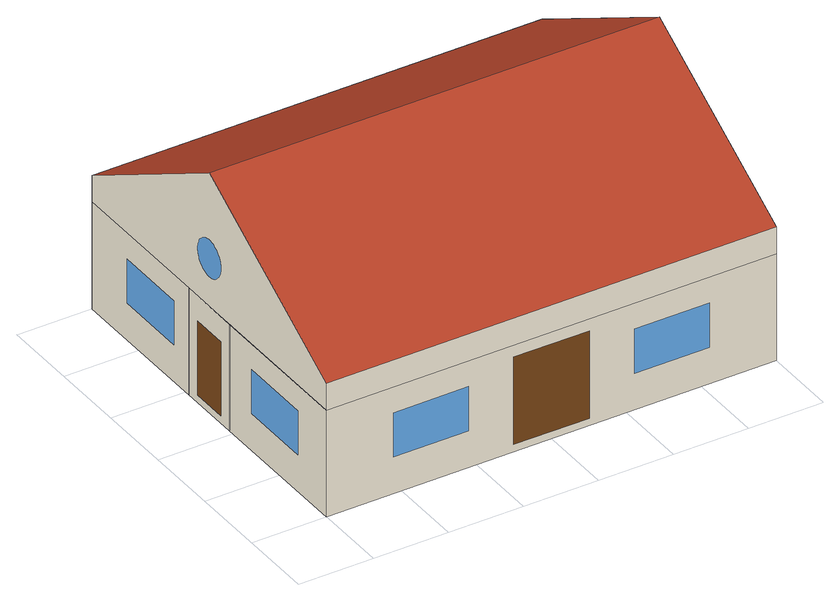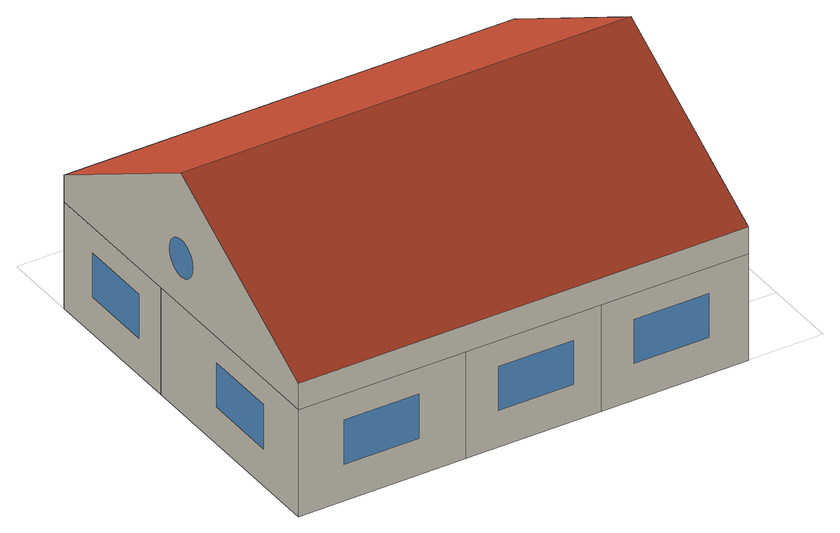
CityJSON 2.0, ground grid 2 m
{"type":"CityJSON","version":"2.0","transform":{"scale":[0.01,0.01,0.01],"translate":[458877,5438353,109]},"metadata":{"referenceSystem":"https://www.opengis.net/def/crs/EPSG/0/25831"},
"CityObjects":{
"building1":{"type":"Building","attributes":{"EnergyADEType":"Building","buildingType":"Medium size building","constructionWeight":"heavy"},"children":["building1-1","building1-2","building1-3","building1-4","building1-5","building1-6"]},
"building1-1":{"type":"BuildingPart","attributes":{"name":"Home Office","EnergyADEType":"ThermalZone","Name":"Home Office","yearOfConstruction":2022,"measuredHeight":2.9,"storeysAboveGround":1,"storeysBelowGround":0,"VolumeType.type":"grossVolume","VolumeType.value":46.9,"FloorArea.type":"netFloorArea","FloorArea.value":13},"parents":["building1"],"geometry":[{"type":"Solid","lod":"3","boundaries":[[[[0,1,2,3],[4,5,6,7]],[[7,6,5,4]],[[8,9,1,0],[10,11,12,13]],[[13,12,11,10]],[[9,14,2,1]],[[3,15,8,0]],[[9,8,15,14]],[[3,2,14,15],[16,17,18,19]],[[19,18,17,16]]]],"semantics":{"surfaces":[{"type":"WallSurface"},{"type":"Window"},{"type":"GroundSurface"},{"type":"CeilingSurface"},{"type":"InteriorWallSurface"},{"type":"Door"}],"values":[[0,1,0,1,2,3,4,4,5]]}}]},
"building1-2":{"type":"BuildingPart","attributes":{"EnergyADEType":"ThermalZone","yearOfConstruction":2022,"measuredHeight":2.9,"storeysAboveGround":1,"storeysBelowGround":0,"VolumeType.type":"grossVolume","VolumeType.value":43.2,"FloorArea.type":"netFloorArea","FloorArea.value":11.9},"parents":["building1"],"geometry":[{"type":"Solid","lod":"3","boundaries":[[[[9,8,20,21],[22,23,24,25]],[[25,24,23,22]],[[14,9,21,26]],[[20,8,15,27]],[[27,26,21,20]],[[15,14,26,27],[28,29,30,31]],[[31,30,29,28]],[[8,9,14,15]]]],"semantics":{"surfaces":[{"type":"WallSurface"},{"type":"Window"},{"type":"GroundSurface"},{"type":"CeilingSurface"},{"type":"InteriorWallSurface"},{"type":"Door"}],"values":[[0,1,2,3,4,4,5,4]]}}]},
"building1-3":{"type":"BuildingPart","attributes":{"EnergyADEType":"ThermalZone","yearOfConstruction":2022,"measuredHeight":2.9,"storeysAboveGround":1,"storeysBelowGround":0,"VolumeType.type":"grossVolume","VolumeType.value":38,"FloorArea.type":"netFloorArea","FloorArea.value":10.5},"parents":["building1"],"geometry":[{"type":"Solid","lod":"3","boundaries":[[[[2,32,33,3,34],[35,36,37,38]],[[38,37,36,35]],[[2,14,26,39,32]],[[40,27,15,3,33]],[[33,32,39,40],[41,42,43,44]],[[44,43,42,41]],[[26,27,40,39],[45,46,47,48]],[[48,47,46,45]],[[14,15,27,26],[29,28,31,30]],[[30,31,28,29]],[[15,14,2,34,3],[17,16,19,18]],[[18,19,16,17]]]],"semantics":{"surfaces":[{"type":"WallSurface"},{"type":"Door"},{"type":"GroundSurface"},{"type":"CeilingSurface"},{"type":"InteriorWallSurface"}],"values":[[0,1,2,3,4,1,4,1,4,1,4,1]]}}]},
"building1-4":{"type":"BuildingPart","attributes":{"EnergyADEType":"ThermalZone","yearOfConstruction":2022,"measuredHeight":2.9,"storeysAboveGround":1,"storeysBelowGround":0,"VolumeType.type":"grossVolume","VolumeType.value":76.1,"FloorArea.type":"netFloorArea","FloorArea.value":21},"parents":["building1"],"geometry":[{"type":"Solid","lod":"3","boundaries":[[[[49,50,51,52],[53,54,55,56]],[[56,55,54,53]],[[21,20,49,52],[57,58,59,60]],[[60,59,58,57]],[[39,26,21,52,51]],[[50,49,20,27,40]],[[51,50,40,39]],[[39,40,27,26],[47,46,45,48]],[[48,45,46,47]],[[20,21,26,27]]]],"semantics":{"surfaces":[{"type":"WallSurface"},{"type":"Window"},{"type":"GroundSurface"},{"type":"CeilingSurface"},{"type":"InteriorWallSurface"},{"type":"Door"}],"values":[[0,1,0,1,2,3,4,4,5,4]]}}]},
"building1-5":{"type":"BuildingPart","attributes":{"name":"Living Room","EnergyADEType":"ThermalZone","Name":"Living Room","yearOfConstruction":2022,"measuredHeight":2.9,"storeysAboveGround":1,"storeysBelowGround":0,"VolumeType.type":"grossVolume","VolumeType.value":143.7,"FloorArea.type":"netFloorArea","FloorArea.value":39.6},"parents":["building1"],"geometry":[{"type":"Solid","lod":"3","boundaries":[[[[61,50,62,63,51],[64,65,66,67]],[[67,66,65,64]],[[33,32,68,69],[70,71,72,73]],[[73,72,71,70]],[[69,68,63,62],[74,75,76,77],[78,79,80,81],[82,83,84,85]],[[77,76,75,74]],[[81,80,79,78]],[[85,84,83,82]],[[32,39,51,63,68]],[[50,40,33,69,62]],[[39,40,50,61,51]],[[40,39,32,33],[43,42,41,44]],[[44,41,42,43]]]],"semantics":{"surfaces":[{"type":"WallSurface"},{"type":"Window"},{"type":"Door"},{"type":"GroundSurface"},{"type":"CeilingSurface"},{"type":"InteriorWallSurface"}],"values":[[0,1,0,1,0,1,2,1,3,4,5,5,2]]}}]},
"building1-6":{"type":"BuildingPart","attributes":{"name":"Attic","EnergyADEType":"ThermalZone","Name":"Attic","yearOfConstruction":2022,"measuredHeight":3.62,"storeysAboveGround":1,"storeysBelowGround":0,"VolumeType.type":"grossVolume","VolumeType.value":260.92,"FloorArea.type":"netFloorArea","FloorArea.value":96},"parents":["building1"],"geometry":[{"type":"Solid","lod":"3","boundaries":[[[[86,87,88,89]],[[86,90,91,87]],[[0,3,33,69,88,87,91],[92,93,94,95,96,97,98,99,100,101,102,103,104,105,106,107,108,109,110,111,112,113,114,115,116,117,118,119,120,121,122,123,124,125,126,127,128,129,130,131,132,133,134,135,136,137,138,139,140,141,142,143,144,145,146,147,148,149,150,151,152,153,154,155,156,157,158,159,160,161,162,163]],[[163,162,161,160,159,158,157,156,155,154,153,152,151,150,149,148,147,146,145,144,143,142,141,140,139,138,137,136,135,134,133,132,131,130,129,128,127,126,125,124,123,122,121,120,119,118,117,116,115,114,113,112,111,110,109,108,107,106,105,104,103,102,101,100,99,98,97,96,95,94,93,92]],[[90,86,89,62,50,49],[164,165,166,167,168,169,170,171,172,173,174,175,176,177,178,179,180,181,182,183,184,185,186,187,188,189,190,191,192,193,194,195,196,197,198,199,200,201,202,203,204,205,206,207,208,209,210,211,212,213,214,215,216,217,218,219,220,221,222,223,224,225,226,227,228,229,230,231,232,233,234,235]],[[235,234,233,232,231,230,229,228,227,226,225,224,223,222,221,220,219,218,217,216,215,214,213,212,211,210,209,208,207,206,205,204,203,202,201,200,199,198,197,196,195,194,193,192,191,190,189,188,187,186,185,184,183,182,181,180,179,178,177,176,175,174,173,172,171,170,169,168,167,166,165,164]],[[49,20,8,0,91,90]],[[69,62,89,88]],[[0,8,15,3]],[[33,3,15,27,40]],[[62,69,33,40,50]],[[40,27,20,49,50]],[[27,15,8,20]]]],"semantics":{"surfaces":[{"type":"RoofSurface","EnergyADEType":"roof","Name":"Roof South"},{"type":"RoofSurface","EnergyADEType":"roof","Name":"Roof North"},{"type":"WallSurface"},{"type":"Window"},{"type":"FloorSurface"}],"values":[[0,1,2,3,2,3,2,2,4,4,4,4,4]]}}]}
},
"vertices":[
[0,1000,370],[0,1000,80],[0,587,80],[0,587,370],[0,850,300],[0,650,300],[0,650,180],[0,850,180],[392,1000,370],[392,1000,80],[305,1000,300],[105,1000,300],[105,1000,180],[305,1000,180],[392,587,80],[392,587,370],[160,587,100],[160,587,301],[249,587,301],[249,587,100],
[753,1000,370],[753,1000,80],[666,1000,300],[466,1000,300],[466,1000,180],[666,1000,180],[753,587,80],[753,587,370],[522,587,100],[522,587,301],[610,587,301],[610,587,100],
[0,413,80],[0,413,370],[0,587,100],[0,450,301],[0,450,100],[0,550,100],[0,550,301],[753,413,80],[753,413,370],[610,413,301],[610,413,100],[522,413,100],[522,413,301],[753,545,100],[753,456,100],[753,456,301],[753,545,301],
[1200,1000,370],[1200,413,370],[1200,413,80],[1200,1000,80],[1200,850,300],[1200,850,180],[1200,650,180],[1200,650,300],[879,1000,180],[1079,1000,180],[1079,1000,300],[879,1000,300],
[1200,413,100],[1200,0,370],[1200,0,80],[1200,121,180],[1200,121,300],[1200,321,300],[1200,321,180],[0,0,80],[0,0,370],[0,321,180],[0,321,300],[0,121,300],[0,121,180],[179,0,180],[179,0,300],[379,0,300],[379,0,180],[499,0,100],[499,0,338],[701,0,338],[701,0,100],[821,0,180],[821,0,300],[1021,0,300],[1021,0,180],
[1200,500,732],[0,500,732],[0,0,443],[1200,0,443],[1200,1000,443],[0,1000,443],[0,545,479],[0,547,483],[0,548,487],[0,549,491],[0,550,496],[0,550,500],[0,550,504],[0,549,509],[0,548,513],[0,547,517],[0,545,521],[0,543,525],[0,541,529],[0,538,532],[0,535,535],[0,532,538],[0,529,541],[0,525,543],[0,521,545],[0,517,547],[0,513,548],[0,509,549],[0,504,550],[0,500,550],[0,496,550],[0,491,549],[0,487,548],[0,483,547],[0,479,545],[0,475,543],[0,471,541],[0,468,538],[0,465,535],[0,462,532],[0,459,529],[0,457,525],[0,455,521],[0,453,517],[0,452,513],[0,451,509],[0,450,504],[0,450,500],[0,450,496],[0,451,491],[0,452,487],[0,453,483],[0,455,479],[0,457,475],[0,459,471],[0,462,468],[0,465,465],[0,468,462],[0,471,459],[0,475,457],[0,479,455],[0,483,453],[0,487,452],[0,491,451],[0,496,450],[0,500,450],[0,504,450],[0,509,451],[0,513,452],[0,517,453],[0,521,455],[0,525,457],[0,529,459],[0,532,462],[0,535,465],[0,538,468],[0,541,471],[0,543,475],[1200,457,475],[1200,455,479],[1200,453,483],[1200,452,487],[1200,451,491],[1200,450,496],[1200,450,500],[1200,450,504],[1200,451,509],[1200,452,513],[1200,453,517],[1200,455,521],[1200,457,525],[1200,459,529],[1200,462,532],[1200,465,535],[1200,468,538],[1200,471,541],[1200,475,543],[1200,479,545],[1200,483,547],[1200,487,548],[1200,491,549],[1200,496,550],[1200,500,550],[1200,504,550],[1200,509,549],[1200,513,548],[1200,517,547],[1200,521,545],[1200,525,543],[1200,529,541],[1200,532,538],[1200,535,535],[1200,538,532],[1200,541,529],[1200,543,525],[1200,545,521],[1200,547,517],[1200,548,513],[1200,549,509],[1200,550,504],[1200,550,500],[1200,550,496],[1200,549,491],[1200,548,487],[1200,547,483],[1200,545,479],[1200,543,475],[1200,541,471],[1200,538,468],[1200,535,465],[1200,532,462],[1200,529,459],[1200,525,457],[1200,521,455],[1200,517,453],[1200,513,452],[1200,509,451],[1200,504,450],[1200,500,450],[1200,496,450],[1200,491,451],[1200,487,452],[1200,483,453],[1200,479,455],[1200,475,457],[1200,471,459],[1200,468,462],[1200,465,465],[1200,462,468],[1200,459,471]
]}
